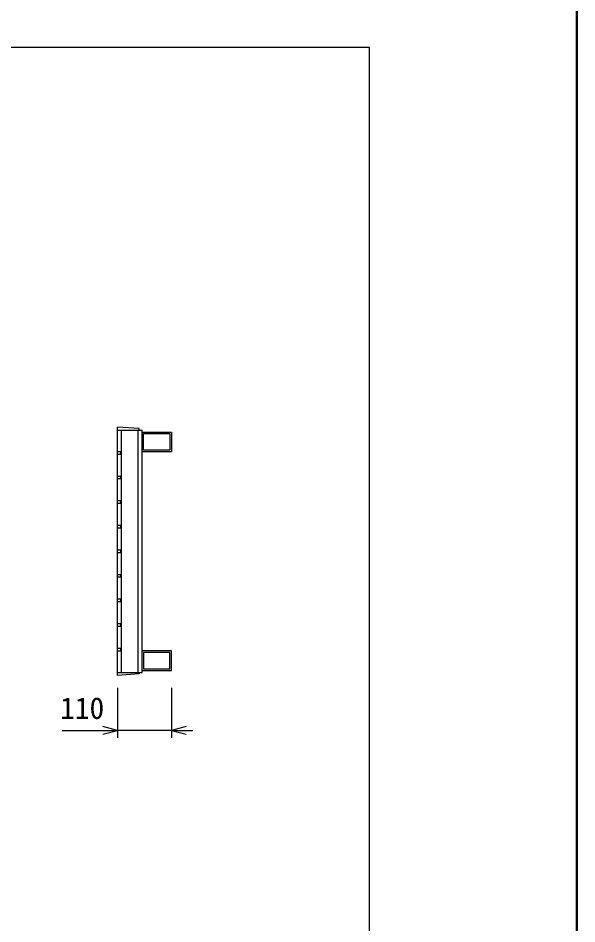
# Model space of a CAD drawing. Units: millimetres, scale not verified. Extents: x -16800 to 16800, y -5940 to 5940.
# Drawn here: x -1536 to -400, y 1795 to 3638 of the extents above; entities that cross this region are included whole.
import ezdxf
from ezdxf.enums import TextEntityAlignment as Align

# ---------------------------------------------------------------- set-up
doc = ezdxf.new("R2010")
doc.units = ezdxf.units.MM
doc.header["$LTSCALE"] = 20
for name, color, linetype, lineweight in [('0-0_DIM', 7, 'Continuous', 25), ('0-2_HATCH', 6, 'Continuous', 25), ('0-6_TXT', 7, 'Continuous', 25), ('0-7_WAKU', 3, 'Continuous', 25)]:
    doc.layers.add(name, color=color, linetype=linetype, lineweight=lineweight)
doc.styles.add('ＭＳ ゴシック', font='')
doc.styles.get('ＭＳ ゴシック').set_extended_font_data('MS Gothic')

msp = doc.modelspace()

# ---------------------------------------------------------------- linework, layer by layer
at = {"layer": '0-0_DIM'}
for p, q in [((-1334.39, 2275.52), (-1334.39, 2173.93)), ((-1224.39, 2275.52), (-1224.39, 2173.93)), ((-1447, 2188.93), (-1334.39, 2188.93)), ((-1224.39, 2188.93), (-1334.39, 2188.93)), ((-1224.39, 2188.93), (-1180.92, 2188.93))]:
    msp.add_line(p, q, dxfattribs=at)
for points in [[(-1364.39, 2180.9), (-1334.39, 2188.93), (-1364.39, 2196.97)], [(-1194.39, 2196.97), (-1224.39, 2188.93), (-1194.39, 2180.9)]]:
    msp.add_lwpolyline(points, dxfattribs=at)
at = {"layer": '0-2_HATCH'}
for p, q in [((-1334.39, 2300.74), (-1334.39, 2805.74)), ((-1334.39, 2799.74), (-1284.39, 2799.74)), ((-1326.39, 2306.74), (-1326.39, 2799.74)), ((-1292.39, 2306.74), (-1292.39, 2799.74)), ((-1284.39, 2306.74), (-1284.39, 2799.74)), ((-1334.39, 2306.74), (-1284.39, 2306.74))]:
    msp.add_line(p, q, dxfattribs=at)
for points in [[(-1290.39, 2799.74), (-1290.39, 2802.74), (-1334.39, 2805.74)], [(-1284.39, 2795.74), (-1224.39, 2795.74), (-1224.39, 2755.74), (-1284.39, 2755.74)], [(-1334.39, 2756.24), (-1328.39, 2756.24), (-1328.39, 2750.24), (-1334.39, 2750.24)], [(-1334.39, 2706.24), (-1328.39, 2706.24), (-1328.39, 2700.24), (-1334.39, 2700.24)], [(-1334.39, 2656.24), (-1328.39, 2656.24), (-1328.39, 2650.24), (-1334.39, 2650.24)], [(-1334.39, 2606.24), (-1328.39, 2606.24), (-1328.39, 2600.24), (-1334.39, 2600.24)], [(-1334.39, 2556.24), (-1328.39, 2556.24), (-1328.39, 2550.24), (-1334.39, 2550.24)], [(-1334.39, 2506.24), (-1328.39, 2506.24), (-1328.39, 2500.24), (-1334.39, 2500.24)], [(-1334.39, 2456.24), (-1328.39, 2456.24), (-1328.39, 2450.24), (-1334.39, 2450.24)], [(-1334.39, 2406.24), (-1328.39, 2406.24), (-1328.39, 2400.24), (-1334.39, 2400.24)], [(-1334.39, 2356.24), (-1328.39, 2356.24), (-1328.39, 2350.24), (-1334.39, 2350.24)], [(-1284.39, 2310.74), (-1224.39, 2310.74), (-1224.39, 2350.74), (-1284.39, 2350.74)], [(-1290.39, 2306.74), (-1290.39, 2303.74), (-1334.39, 2300.74)]]:
    msp.add_lwpolyline(points, dxfattribs=at)
for points in [[(-1281.19, 2792.54), (-1227.59, 2792.54), (-1227.59, 2758.94), (-1281.19, 2758.94)], [(-1281.19, 2313.94), (-1227.59, 2313.94), (-1227.59, 2347.54), (-1281.19, 2347.54)]]:
    msp.add_lwpolyline(points, close=True, dxfattribs=at)
at = {"layer": '0-6_TXT'}
msp.add_lwpolyline([(-3321.85, 677.96), (-821.85, 677.96), (-821.85, 3577.96), (-3321.85, 3577.96)], close=True, dxfattribs=at)
at = {"layer": '0-7_WAKU', "lineweight": 50}
msp.add_lwpolyline([(-16400, -5540), (-400, -5540), (-400, 5540), (-16400, 5540)], close=True, dxfattribs=at)

# ---------------------------------------------------------------- texts
at = {"layer": '0-0_DIM', "style": 'ＭＳ ゴシック'}
msp.add_text('110', height=43.99, dxfattribs=at).set_placement((-1451.02, 2198.93), align=Align.BOTTOM_LEFT)

doc.saveas('drawing.dxf')
